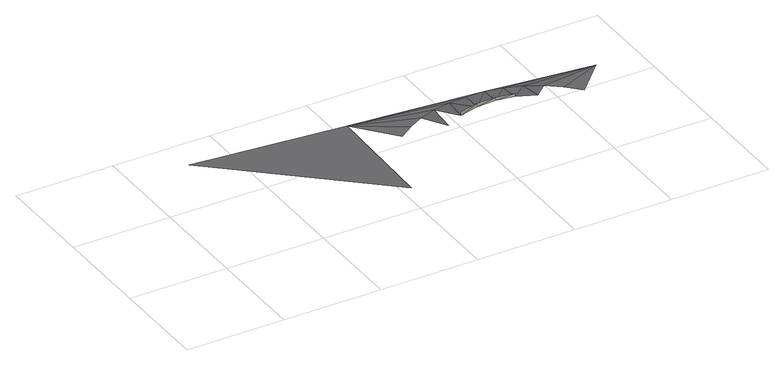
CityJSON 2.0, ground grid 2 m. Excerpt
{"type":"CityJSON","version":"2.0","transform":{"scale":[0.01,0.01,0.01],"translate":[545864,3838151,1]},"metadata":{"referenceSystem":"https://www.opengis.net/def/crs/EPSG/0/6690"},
"CityObjects":{
"road1":{"type":"Road","attributes":{"RoadStructureAttribute.sectionType":"1"},"geometry":[{"type":"MultiSurface","lod":"3","boundaries":[[[0,1,2]],[[1,3,4]],[[1,4,5]],[[1,5,6]],[[7,8,1]],[[1,6,9]],[[6,5,10]],[[1,9,7]],[[9,6,11]],[[11,12,13]],[[9,11,14]],[[14,11,13]],[[7,9,14]],[[8,7,14]],[[14,13,15]],[[16,14,15]],[[8,14,16]],[[17,8,16]],[[16,15,18]],[[19,16,18]],[[17,16,19]],[[20,17,19]],[[20,19,21]],[[22,8,17]],[[23,20,21]],[[17,20,22]],[[20,23,22]],[[23,24,22]],[[24,25,22]]],"semantics":{"surfaces":[{"type":"TrafficArea","function":"1010"},{"type":"TrafficArea","function":"1000"},{"type":"AuxiliaryTrafficArea","function":"3000"}],"values":[0,0,0,0,0,0,1,0,1,2,1,2,1,1,2,2,1,1,2,2,1,1,1,0,1,0,0,0,0]}}]}
},
"vertices":[
[406,42,107],[414,283,105],[98,300,114],[483,205,103],[513,227,102],[545,245,101],[579,258,100],[652,270,98],[689,269,98],[615,266,99],[577,204,97],[615,224,96],[615,224,103],[654,234,103],[654,234,96],[693,237,102],[693,237,95],[725,264,97],[731,232,101],[731,232,94],[760,253,96],[770,218,93],[913,258,89],[794,238,94],[824,218,93],[851,192,92]
]}
